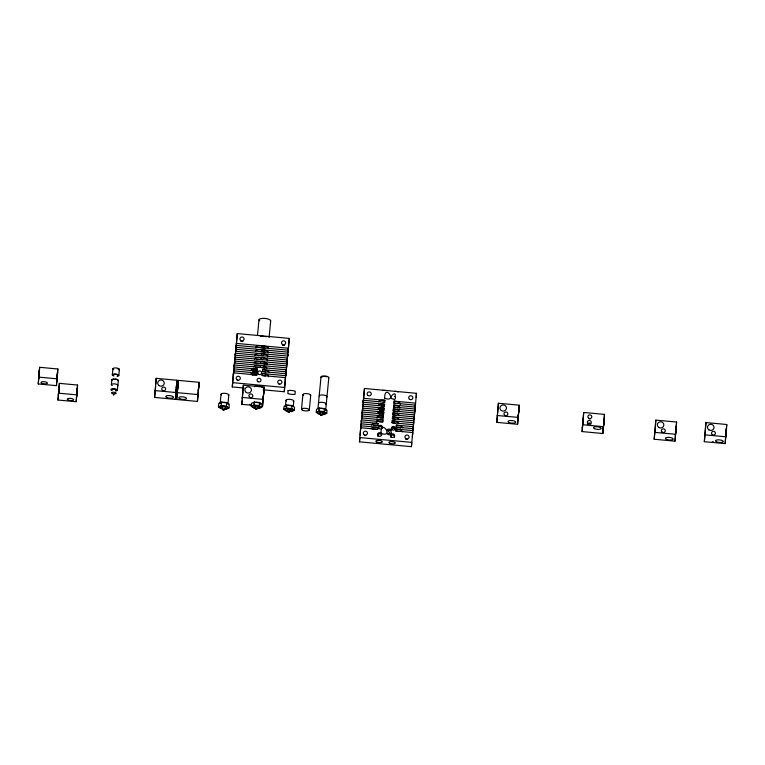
<?xml version="1.0" encoding="UTF-8"?>
<svg xmlns="http://www.w3.org/2000/svg" width="765" height="765" viewBox="0 0 765 765"><rect width="100%" height="100%" fill="white"/><g stroke="black" fill="none" stroke-linecap="round" stroke-linejoin="round"><path stroke-width="1.15" d="M603.489 426.516L604.063 420.587L603.289 428.132M38.25 383.963L39.637 367.286L57.824 368.979L57.385 375.835L56.438 385.646L38.25 383.963L39.637 367.286M56.438 385.646L57.824 368.979M57.987 400.028L59.374 383.351L77.561 385.044L76.175 401.711L57.987 400.028L58.513 394.568M59.374 383.351L58.723 392.388M76.175 401.711L77.561 385.044M154.578 397.446L156.203 378.321L176.992 380.253L175.367 399.378L154.578 397.446L155.649 386.296M155.831 384.04L156.203 378.321M175.367 399.378L176.992 380.253M176.667 399.502L178.283 380.377L199.082 382.309L197.456 401.424L176.667 399.502L177.097 395.036M177.996 384.948L178.283 380.377M197.456 401.424L199.082 382.309M244.102 388.027L232.292 386.927L233.507 372.832L256.897 375.003L257.088 373.043L233.698 370.872L233.889 368.902L257.279 371.073L257.461 369.113L234.071 366.942L234.262 364.982L286.234 369.801L285.775 376.055L285.967 374.085M233.507 372.832L232.292 386.927M233.889 368.902L233.421 375.156L233.612 373.186M234.453 363.021L286.426 367.841L286.617 365.88L234.645 361.051L233.803 371.226L233.985 369.266M286.339 370.164L286.148 372.125L286.99 361.95L235.018 357.131L234.176 367.305M286.531 368.204L287.372 358.03L235.4 353.201L234.932 359.454L235.123 357.484M287.85 354.463L287.669 356.423L288.128 350.179L236.156 345.35L235.314 355.524L235.505 353.564M289.266 338.398L288.042 352.502L289.266 338.398L237.284 333.578L235.687 351.604M237.284 333.578L236.069 347.673M252.144 405.268L241.75 404.303L243.375 385.178L264.164 387.109L262.538 406.234L264.164 387.109M243.002 390.896L243.375 385.178M262.997 389.777L284.264 391.757L285.479 377.652L262.099 375.481L262.28 373.521L285.67 375.692L285.861 373.731L262.472 371.561L262.663 369.6L286.053 371.771L286.234 369.801M285.861 373.731L284.264 391.757M287.755 354.099L287.564 356.06L235.591 351.24L235.773 349.28L287.755 354.099L286.904 364.274M412.851 430.599L395.964 429.031L395.773 430.991L412.66 432.56L411.446 446.664L359.474 441.835L360.688 427.74L377.585 429.308L377.767 427.348L360.879 425.78L361.07 423.81L377.958 425.378L378.149 423.418L361.262 421.85L361.443 419.889L382.882 421.878L383.074 419.918L361.635 417.929L361.826 415.959L383.265 417.948L383.456 415.988L362.017 413.999L362.199 412.039L383.638 414.028L383.829 412.067L362.39 410.078L362.581 408.108L384.02 410.097L384.212 408.137L362.773 406.148L362.954 404.188L384.393 406.177L384.585 404.216L363.146 402.218L363.337 400.258L384.776 402.247L384.967 400.286L363.528 398.297L364.475 388.486L416.447 393.306L416.17 397.59M360.879 425.78L360.105 435.295M360.793 428.094L361.443 419.889M361.357 422.213L361.826 415.959M362.39 410.078L361.74 418.283L361.931 416.323M362.304 412.392L362.954 404.188M362.868 406.511L363.337 400.258M363.528 398.297L363.251 402.581L364.475 388.486M411.446 446.664L411.723 442.38L359.741 437.551M412.392 436.844L412.66 432.56M412.574 434.883L413.234 426.679L396.337 425.111L396.155 427.071A6.522 2.142 5.5 0 1 400.707 428.123M413.148 428.993L413.607 422.749L392.168 420.76L391.976 422.72A6.522 2.142 5.5 0 1 395.209 423.313M413.521 425.072L414.181 416.858L392.741 414.869L392.923 412.909L414.362 414.898M414.659 413.291L415.118 407.047L393.679 405.058L393.497 407.018A6.522 2.142 5.5 0 1 395.17 407.248M415.032 409.371L415.5 403.117L394.061 401.128L393.87 403.098A6.522 2.142 5.5 0 1 395.543 403.327M496.791 422.366L498.417 403.251L519.206 405.173L518.766 412.029L517.58 424.298L496.791 422.366L498.417 403.251M517.58 424.298L519.206 405.173M582.089 431.584L583.714 412.459L604.503 414.391L602.877 433.516L582.089 431.584L582.519 427.128M583.714 412.459L582.634 424.871M602.877 433.516L604.503 414.391M654.19 439.234L655.806 420.119L676.595 422.041L674.979 441.166L654.19 439.234L655.261 428.084M655.366 426.975L655.806 420.119M674.979 441.166L676.595 422.041M704.336 441.692L705.961 422.567L726.75 424.499L726.31 431.355L725.124 443.624L704.336 441.692L705.961 422.567M725.124 443.624L726.75 424.499M38.91 375.95L39.072 373.942M58.781 389.739C59.708 380.607 57.863 399.349 58.8 390.217M38.613 378.828L38.623 379.038M582.701 424.585L583.274 418.656L582.681 425.091M603.451 426.669L603.116 430.217L603.298 428.419M38.881 376.284L38.709 378.197M177.92 384.967L178.063 383.141L177.757 386.143M518.087 417.365L518.001 418.465L518.364 414.573L518.087 417.365L497.231 415.519M675.476 434.233L675.39 435.333L675.753 431.441L675.476 434.233L654.63 432.378M38.652 378.407L39.369 370.461L39.053 373.454M58.532 393.258L58.35 395.189L58.475 393.956M177.107 393.334L176.983 394.922L177.078 394.071M177.212 392.608L177.346 391.03L177.155 392.828M177.853 385.78L177.461 389.624L177.776 386.621M582.557 425.981L582.328 428.295L582.509 426.488M56.935 379.105L57.27 375.625M57.251 375.146L57.557 372.144L56.763 381.19L56.945 379.392M58.465 393.755L58.532 393.086M76.653 395.438L76.749 394.511M76.663 395.639L76.538 396.882L76.768 394.31M175.96 391.451C176.514 386.009 175.424 397.083 175.969 391.737M176.495 385.933C177.05 380.454 175.94 391.699 176.505 386.22M198.546 388.075C199.474 378.943 197.628 397.685 198.565 388.553M197.963 395.046C197.408 400.487 198.508 389.261 197.944 394.759M263.676 393.076C263.122 398.575 264.231 387.291 263.667 392.789M518.718 411.14C518.163 416.638 519.272 405.354 518.708 410.853M582.5 426.201L582.548 425.703M676.117 428.008C675.562 433.439 676.662 422.242 676.097 427.721M725.736 435.993C725.172 441.491 726.281 430.207 725.717 435.696M111.365 384.69L111.843 379.784M112.312 374.879L112.904 368.74M117.389 390.198L118.336 380.387M118.814 375.481L119.397 369.342M177.308 392.808L177.843 387.233M218.436 407.009L218.79 403.327L221.506 402.065L226.765 402.553L229.29 404.303L228.936 407.974L226.211 409.237L220.961 408.749L218.436 407.009L221.152 405.746L226.411 406.234L228.936 407.974M221.028 394.252L220.138 403.451A3.911 1.291 5.5 0 1 226.058 402.878M221.152 405.746L221.506 402.065M226.411 406.234L226.765 402.553M228.821 394.97L227.941 404.178A3.911 1.291 5.5 0 0 226.851 403.155M235.018 357.131L234.836 359.091L286.808 363.911M235.4 353.201L235.209 355.17L287.181 359.99M234.559 363.375L234.75 361.415M241.75 404.303L242.075 400.956M242.285 398.728L242.935 392.034M257.518 335.213L259 319.799M251.274 406.339L251.57 403.27L254.286 402.017L259.536 402.505L262.07 404.245L261.773 407.315L259.048 408.567L253.798 408.08L251.274 406.339L253.99 405.087L259.249 405.574L261.773 407.315M253.99 405.087L254.286 402.017M260.253 367.391L260.444 365.431A6.522 2.142 5.5 0 1 266.803 368.175M260.626 363.471L260.817 361.501M261.008 359.54L261.2 357.58M261.381 355.61L261.573 353.65M261.764 351.69L261.955 349.729M262.137 347.759L262.328 345.799M259.249 405.574L259.536 402.505M269.098 337.489L270.695 320.889M288.128 350.179L287.936 352.139L235.964 347.31M285.393 379.976L285.584 378.015M287.286 360.353L287.477 358.383M283.758 409.351L284.054 406.292L286.77 405.029L292.02 405.517L294.554 407.267L294.257 410.327L291.532 411.589L286.282 411.101L283.758 409.351L286.473 408.099L291.733 408.587L294.257 410.327M285.402 406.416L285.995 400.277M286.473 408.099L286.77 405.029M291.733 408.587L292.02 405.517M293.301 406.11L293.789 401.003M301.506 409.256L302.93 394.53M309.309 409.973L310.724 395.256M316.241 412.373L316.538 409.304L319.254 408.051L324.503 408.529L327.038 410.279L326.741 413.349L324.016 414.601L318.766 414.114L316.241 412.373L318.957 411.111L324.217 411.599L326.741 413.349M317.982 408.405L321.013 376.916M318.957 411.111L319.254 408.051M324.217 411.599L324.503 408.529M325.68 410.155L328.816 377.642M359.474 441.835L359.894 437.475M360.984 426.134L361.176 424.173M362.495 410.432L362.686 408.472M395.591 419.383A6.522 2.142 5.5 0 0 392.359 418.799L392.55 416.829L413.989 418.818M397.666 412A6.522 2.142 5.5 0 0 393.114 410.948L393.306 408.979L414.745 410.968L414.095 419.182L414.181 416.858M412.957 430.963L413.043 428.639L396.155 427.071M413.33 427.033L413.416 424.709L391.976 422.72M413.712 423.112L413.798 420.788L392.359 418.799M414.467 415.261L414.553 412.937L393.114 410.948M414.85 411.331L414.936 409.007L393.497 407.018M415.223 407.41L416.447 393.306M236.347 343.389L288.319 348.209M232.56 382.643L284.542 387.473M393.87 403.098L415.309 405.087M704.775 434.836L725.564 436.767M582.528 424.728L603.317 426.66M38.69 377.107L56.878 378.79M242.189 397.446L262.978 399.378M155.018 390.59L175.807 392.522M177.107 392.646L197.896 394.568M58.427 393.172L76.615 394.855M391.556 430.293C390.284 427.3 395.648 426.535 395.276 429.777M377.853 436.452C376.657 433.832 381.266 432.531 381.553 435.428M382.261 428.075C382.012 425.483 377.929 426.105 378.407 428.677M390.695 437.245C390.198 434.357 394.922 434.224 394.568 437.14M303.409 395.218A3.911 1.291 5.5 0 1 306.908 393.612A3.911 1.291 5.5 0 1 310.16 395.849M286.473 400.975A3.911 1.291 5.5 0 1 289.973 399.359A3.911 1.291 5.5 0 1 293.224 401.596M285.517 406.76A3.911 1.291 5.5 0 1 285.555 406.091M285.967 405.823A3.911 1.291 5.5 0 1 291.322 405.842M292.115 406.119A3.911 1.291 5.5 0 1 292.718 406.445M287.917 410.987A3.911 1.291 5.5 0 1 285.861 408.806A3.911 1.291 5.5 0 1 292.249 409.399A3.911 1.291 5.5 0 1 289.935 411.178M287.994 410.308A1.96 0.641 5.5 0 1 287.659 409.256A1.96 0.641 5.5 0 1 290.719 409.677A1.96 0.641 5.5 0 1 289.466 410.509M318.594 403.643A3.911 1.291 5.5 0 1 322.964 402.428A3.911 1.291 5.5 0 1 325.708 404.609M318.45 408.835A3.911 1.291 5.5 0 1 323.805 408.854M324.599 409.141A3.911 1.291 5.5 0 1 325.527 410.47M321.405 414.142A3.911 1.291 5.5 0 1 317.991 411.981A3.911 1.291 5.5 0 1 324.532 412.306A3.911 1.291 5.5 0 1 322.419 414.19M320.086 413.186A1.96 0.641 5.5 0 1 320.267 412.249A1.96 0.641 5.5 0 1 323.107 412.631A1.96 0.641 5.5 0 1 322.428 413.502M221.506 394.941A3.911 1.291 5.5 0 1 225.006 393.325A3.911 1.291 5.5 0 1 228.257 395.572M222.596 408.644A3.911 1.291 5.5 0 1 220.54 406.454A3.911 1.291 5.5 0 1 226.928 407.047A3.911 1.291 5.5 0 1 224.614 408.826M222.28 407.822A1.96 0.641 5.5 0 1 222.223 406.942A1.96 0.641 5.5 0 1 224.834 407.066A1.96 0.641 5.5 0 1 225.35 407.974M253.483 402.801A3.911 1.291 5.5 0 1 258.838 402.83M259.631 403.107A3.911 1.291 5.5 0 1 260.234 403.432M260.607 403.777A3.911 1.291 5.5 0 1 260.559 404.446M255.434 407.974A3.911 1.291 5.5 0 1 253.588 405.727A3.911 1.291 5.5 0 1 260.09 406.607A3.911 1.291 5.5 0 1 256.438 408.108M255.118 407.152A1.96 0.641 5.5 0 1 255.3 406.215A1.96 0.641 5.5 0 1 258.14 406.607A1.96 0.641 5.5 0 1 257.461 407.477M260.32 336.189A5.871 1.932 5.5 0 1 263.265 336.198M264.767 336.409A5.871 1.932 5.5 0 1 266.172 336.734M259.727 320.831A5.871 1.932 5.5 0 1 264.212 318.355A5.871 1.932 5.5 0 1 270.466 321.367M250.767 404.455A1.96 1.846 3.7 0 1 249.763 404.36M282.438 345.311A2.085 1.97 3.7 0 1 284.523 345.503M240.86 341.458A2.085 1.97 3.7 0 1 242.945 341.649M255.998 363.671A6.522 2.142 5.5 0 1 262.309 363.691M263.858 364.054A6.522 2.142 5.5 0 1 265.187 364.522M254.181 363.04A6.522 2.142 5.5 0 1 261.668 361.596A6.522 2.142 5.5 0 1 266.918 364.781M260.081 351.604A6.522 2.142 5.5 0 1 264.996 352.282M255.319 351.269A6.522 2.142 5.5 0 1 262.797 349.825A6.522 2.142 5.5 0 1 268.056 353.009M252.259 375.204A6.522 2.142 5.5 0 1 256.897 375.003M250.451 374.582A6.522 2.142 5.5 0 1 257.088 373.043M255.883 347.912A6.522 2.142 5.5 0 1 261.477 345.742A6.522 2.142 5.5 0 1 268.687 348.544M254.936 355.19A6.522 2.142 5.5 0 1 262.424 353.746A6.522 2.142 5.5 0 1 267.674 356.93M260.454 347.683A6.522 2.142 5.5 0 1 265.369 348.352M258.121 355.601A6.522 2.142 5.5 0 1 263.064 355.84M279.177 384.422A2.085 1.97 3.7 0 1 279.722 384.403M237.599 380.559A2.085 1.97 3.7 0 1 238.144 380.54M254.563 359.12A6.522 2.142 5.5 0 1 262.041 357.676A6.522 2.142 5.5 0 1 267.301 360.86M256.371 359.741A6.522 2.142 5.5 0 1 262.682 359.77M253.808 366.971A6.522 2.142 5.5 0 1 260.444 365.431M255.615 367.592A6.522 2.142 5.5 0 1 264.805 368.443M262.663 369.6A6.522 2.142 5.5 0 1 269.022 372.345M262.472 371.561A6.522 2.142 5.5 0 1 265.704 372.144M262.28 373.521A6.522 2.142 5.5 0 1 268.381 376.801M262.099 375.481A6.522 2.142 5.5 0 1 265.321 376.074M250.834 370.652A6.522 2.142 5.5 0 1 257.461 369.113M252.641 371.274A6.522 2.142 5.5 0 1 257.279 371.073M254.516 386.841A3.911 1.291 5.5 0 1 258.493 385.914A3.911 1.291 5.5 0 1 262.309 387.559M713.353 441.845A1.96 1.846 3.7 0 1 712.349 441.759M589.27 418.78A1.96 1.846 3.7 0 1 590.284 418.876M587.319 424.183A1.96 1.846 3.7 0 1 590.934 424.078M321.501 377.614A3.911 1.291 5.5 0 1 324.484 375.959A3.911 1.291 5.5 0 1 328.663 377.967M319.301 396.28A3.911 1.291 5.5 0 1 323.672 395.065A3.911 1.291 5.5 0 1 326.416 397.255M322.419 376.829A2.611 0.861 5.5 0 1 323.117 376.504M324.972 376.428A2.611 0.861 5.5 0 1 326.789 376.849M113.689 375.615A2.611 0.861 5.5 0 1 113.765 374.401A2.611 0.861 5.5 0 1 117.437 374.745A2.611 0.861 5.5 0 1 117.361 375.95M112.493 379.842A2.611 0.861 5.5 0 1 113.842 379.22M115.142 379.23A2.611 0.861 5.5 0 1 117.581 380.54M112.273 385.531A3.261 1.071 5.5 0 1 112.168 384.068A3.261 1.071 5.5 0 1 116.538 384.288A3.261 1.071 5.5 0 1 117.399 385.79M111.929 380.071A3.261 1.071 5.5 0 1 115.161 379.01A3.261 1.071 5.5 0 1 118.212 380.654M113.88 375.959A3.261 1.071 5.5 0 1 113.115 374.257A3.261 1.071 5.5 0 1 118.097 374.716A3.261 1.071 5.5 0 1 117.122 376.256M113.803 369.591A3.261 1.071 5.5 0 1 113.708 368.128A3.261 1.071 5.5 0 1 118.068 368.338A3.261 1.071 5.5 0 1 118.929 369.839M117.561 368.72A1.96 0.641 5.5 0 1 118.049 369.055M113.794 393.803A2.352 0.775 5.5 0 1 111.747 392.502A2.352 0.775 5.5 0 1 115.668 392.694A2.352 0.775 5.5 0 1 114.396 393.832M112.092 390.093A2.352 0.775 5.5 0 1 112.847 389.146A2.352 0.775 5.5 0 1 115.964 389.567A2.352 0.775 5.5 0 1 115.764 390.599M111.795 390.446A3.261 1.071 5.5 0 1 112.111 388.888A3.261 1.071 5.5 0 1 116.844 389.528A3.261 1.071 5.5 0 1 115.706 390.972M379.995 417.939A6.522 2.142 5.5 0 1 383.265 417.948M377.002 418.101A6.522 2.142 5.5 0 1 383.456 415.988M377.948 405.756A6.522 2.142 5.5 0 1 384.585 404.216M381.133 406.158A6.522 2.142 5.5 0 1 384.393 406.177M372.947 429.509A6.522 2.142 5.5 0 1 377.585 429.308M371.14 428.878A6.522 2.142 5.5 0 1 377.767 427.348M394.061 401.128A6.522 2.142 5.5 0 1 400.162 404.408M395.008 391.317A6.522 2.142 5.5 0 1 398.23 391.909M377.575 409.677A6.522 2.142 5.5 0 1 384.212 408.137M379.383 410.298A6.522 2.142 5.5 0 1 384.02 410.097M405.842 439.473A2.085 1.97 3.7 0 1 407.439 439.426M364.264 435.62A2.085 1.97 3.7 0 1 365.861 435.562M393.679 405.058A6.522 2.142 5.5 0 1 399.779 408.338M396.719 407.611A6.522 2.142 5.5 0 1 398.049 408.07M392.923 412.909A6.522 2.142 5.5 0 1 399.282 415.653M393.306 408.979A6.522 2.142 5.5 0 1 399.665 411.723M392.741 414.869A6.522 2.142 5.5 0 1 395.964 415.462M392.55 416.829A6.522 2.142 5.5 0 1 398.909 419.574M392.168 420.76A6.522 2.142 5.5 0 1 398.527 423.504M396.337 425.111A6.522 2.142 5.5 0 1 402.696 427.855M395.964 429.031A6.522 2.142 5.5 0 1 402.323 431.776M395.773 430.991A6.522 2.142 5.5 0 1 399.005 431.584M377.193 413.607A6.522 2.142 5.5 0 1 383.829 412.067M379.01 414.228A6.522 2.142 5.5 0 1 383.638 414.028M383.093 402.17A6.522 2.142 5.5 0 1 384.776 402.247M378.331 401.826A6.522 2.142 5.5 0 1 384.967 400.286M376.629 422.031A6.522 2.142 5.5 0 1 383.074 419.918M379.622 421.859A6.522 2.142 5.5 0 1 382.882 421.878M371.513 424.957A6.522 2.142 5.5 0 1 378.149 423.418M373.33 425.579A6.522 2.142 5.5 0 1 377.958 425.378M395.189 427.836A3.261 1.071 5.5 0 1 391.948 427.539M394.883 427.625A2.611 0.861 5.5 0 1 392.282 427.386M382.643 390.456A6.522 2.142 5.5 0 1 385.914 390.475M381.257 426.449A2.611 0.861 5.5 0 1 379.287 426.182M382.194 426.631A3.261 1.071 5.5 0 1 378.952 426.334M380.989 433.353C394.444 438.393 380.788 417.767 380.989 433.353M384.652 398.23C398.116 403.27 384.46 382.643 384.652 398.23M389.06 430.274C393 430.494 391.546 437.064 387.559 434.204A1.387 1.31 3.7 0 1 387.214 433.277C396.413 435.275 379.583 427.482 391.909 429.471A1.96 1.846 3.7 0 0 394.664 429.729L395.008 429.375A1.96 1.846 3.7 0 0 395.342 427.998L395.189 427.539A1.96 1.846 3.7 0 0 391.814 427.224L391.575 427.645A1.96 1.846 3.7 0 0 391.632 429.06L391.46 429.873L389.06 430.274M76.682 394.73L77.284 388.429L76.749 394.654M262.959 400.286L263.323 396.509L262.959 400.286M394.998 396.653C396.538 397.647 394.214 401.023 393.344 399.024C386.669 398.651 397.092 389.251 394.998 396.653M726.081 432.168L726.444 428.381L726.081 432.168M288.07 390.58L287.87 393.583L288.539 393.812A5.871 1.932 5.5 0 0 294.382 394.358L295.06 394.243L295.261 391.25L294.592 391.011A5.871 1.932 5.5 0 0 288.749 390.475L288.07 390.58M113.316 394.74L114.042 394.836L113.354 394.711M222.825 409.83L224.097 410.002L222.825 409.83M255.663 409.17L256.935 409.342L255.73 409.122M288.147 412.182L289.419 412.354L288.214 412.134M320.631 415.194L321.902 415.366L320.631 415.194M378.818 426.019L378.579 426.44A1.96 1.846 3.7 0 0 378.637 427.855L378.914 428.266A1.96 1.846 3.7 0 0 381.668 428.524L382.012 428.171A1.96 1.846 3.7 0 0 382.347 426.793L382.194 426.334A1.96 1.846 3.7 0 0 378.818 426.019M378.111 433.382L377.872 433.803A1.96 1.846 3.7 0 0 377.929 435.218L378.206 435.629A1.96 1.846 3.7 0 0 380.96 435.887L381.305 435.534A1.96 1.846 3.7 0 0 381.639 434.157L381.486 433.688A1.96 1.846 3.7 0 0 378.111 433.382M302.596 410.27A3.911 1.291 5.5 0 0 309.156 410.298A3.911 1.291 5.5 0 0 304.48 408.281A3.911 1.291 5.5 0 0 302.596 410.27M246.282 392.455A3.261 3.079 3.7 0 0 251.408 390.255A3.261 3.079 3.7 0 0 246.789 387.147A3.261 3.079 3.7 0 0 246.282 392.455M249.744 397.284A1.96 1.846 3.7 0 0 252.823 395.954A1.96 1.846 3.7 0 0 250.05 394.09A1.96 1.846 3.7 0 0 249.744 397.284M240.812 340.568A2.085 1.97 3.7 0 0 244.092 339.153A2.085 1.97 3.7 0 0 241.138 337.164A2.085 1.97 3.7 0 0 240.812 340.568M282.39 344.432A2.085 1.97 3.7 0 0 285.67 343.016A2.085 1.97 3.7 0 0 282.715 341.027A2.085 1.97 3.7 0 0 282.39 344.432M237.026 379.822A2.085 1.97 3.7 0 0 240.315 378.417A2.085 1.97 3.7 0 0 237.36 376.428A2.085 1.97 3.7 0 0 237.026 379.822M278.613 383.686A2.085 1.97 3.7 0 0 281.893 382.271A2.085 1.97 3.7 0 0 278.938 380.282A2.085 1.97 3.7 0 0 278.613 383.686M258.608 374.295A1.96 1.846 3.7 0 0 261.678 372.966A1.96 1.846 3.7 0 0 258.914 371.101A1.96 1.846 3.7 0 0 258.608 374.295M257.891 381.649A1.96 1.846 3.7 0 0 260.97 380.329A1.96 1.846 3.7 0 0 258.207 378.465A1.96 1.846 3.7 0 0 257.891 381.649M708.868 429.853A3.261 3.079 3.7 0 0 713.994 427.645A3.261 3.079 3.7 0 0 709.375 424.537A3.261 3.079 3.7 0 0 708.868 429.853M716.595 441.807A3.911 1.291 5.5 0 0 723.145 441.835A3.911 1.291 5.5 0 0 718.478 439.818A3.911 1.291 5.5 0 0 716.595 441.807M712.33 434.673A1.96 1.846 3.7 0 0 715.409 433.353A1.96 1.846 3.7 0 0 712.636 431.489A1.96 1.846 3.7 0 0 712.33 434.673M658.713 427.396A3.261 3.079 3.7 0 0 663.838 425.197A3.261 3.079 3.7 0 0 659.229 422.089A3.261 3.079 3.7 0 0 658.713 427.396M666.439 439.349A3.911 1.291 5.5 0 0 672.999 439.378A3.911 1.291 5.5 0 0 668.323 437.36A3.911 1.291 5.5 0 0 666.439 439.349M662.184 432.215A1.96 1.846 3.7 0 0 665.263 430.896A1.96 1.846 3.7 0 0 662.49 429.031A1.96 1.846 3.7 0 0 662.184 432.215M594.539 428.696A3.911 1.291 5.5 0 0 601.089 428.725A3.911 1.291 5.5 0 0 596.423 426.707A3.911 1.291 5.5 0 0 594.539 428.696M588.725 418.245A1.96 1.846 3.7 0 0 591.804 416.925A1.96 1.846 3.7 0 0 589.031 415.06A1.96 1.846 3.7 0 0 588.725 418.245M588.199 423.772A1.96 1.846 3.7 0 0 591.269 422.443A1.96 1.846 3.7 0 0 588.505 420.578A1.96 1.846 3.7 0 0 588.199 423.772M501.324 410.528A3.261 3.079 3.7 0 0 506.449 408.328A3.261 3.079 3.7 0 0 501.83 405.221A3.261 3.079 3.7 0 0 501.324 410.528M509.05 422.481A3.911 1.291 5.5 0 0 515.6 422.51A3.911 1.291 5.5 0 0 510.934 420.492A3.911 1.291 5.5 0 0 509.05 422.481M504.785 415.347A1.96 1.846 3.7 0 0 507.864 414.028A1.96 1.846 3.7 0 0 505.091 412.163A1.96 1.846 3.7 0 0 504.785 415.347M159.101 385.608A3.261 3.079 3.7 0 0 164.236 383.399A3.261 3.079 3.7 0 0 159.617 380.291A3.261 3.079 3.7 0 0 159.101 385.608M166.827 397.561A3.911 1.291 5.5 0 0 173.387 397.59A3.911 1.291 5.5 0 0 168.711 395.572A3.911 1.291 5.5 0 0 166.827 397.561M162.572 390.427A1.96 1.846 3.7 0 0 165.651 389.108A1.96 1.846 3.7 0 0 162.878 387.243A1.96 1.846 3.7 0 0 162.572 390.427M68.095 399.999A3.261 1.071 5.5 0 0 73.564 400.028A3.261 1.071 5.5 0 0 69.663 398.345A3.261 1.071 5.5 0 0 68.095 399.999M41.865 383.332A3.261 1.071 5.5 0 0 47.325 383.361A3.261 1.071 5.5 0 0 43.433 381.678A3.261 1.071 5.5 0 0 41.865 383.332M179.823 398.766A3.911 1.291 5.5 0 0 186.383 398.795A3.911 1.291 5.5 0 0 181.707 396.777A3.911 1.291 5.5 0 0 179.823 398.766M367.994 395.476A2.085 1.97 3.7 0 0 371.274 394.061A2.085 1.97 3.7 0 0 368.319 392.072A2.085 1.97 3.7 0 0 367.994 395.476M409.571 399.33A2.085 1.97 3.7 0 0 412.851 397.924A2.085 1.97 3.7 0 0 409.897 395.935A2.085 1.97 3.7 0 0 409.571 399.33M364.216 434.73A2.085 1.97 3.7 0 0 367.496 433.325A2.085 1.97 3.7 0 0 364.542 431.336A2.085 1.97 3.7 0 0 364.216 434.73M405.794 438.594A2.085 1.97 3.7 0 0 409.074 437.178A2.085 1.97 3.7 0 0 406.119 435.189A2.085 1.97 3.7 0 0 405.794 438.594M389.748 443.251A3.261 1.071 5.5 0 0 395.209 443.279A3.261 1.071 5.5 0 0 391.317 441.596A3.261 1.071 5.5 0 0 389.748 443.251M391.575 437.159A1.96 1.846 3.7 0 0 394.654 435.84A1.96 1.846 3.7 0 0 391.881 433.975A1.96 1.846 3.7 0 0 391.575 437.159M376.753 442.046A3.261 1.071 5.5 0 0 382.213 442.074A3.261 1.071 5.5 0 0 378.321 440.391A3.261 1.071 5.5 0 0 376.753 442.046"/></g></svg>
